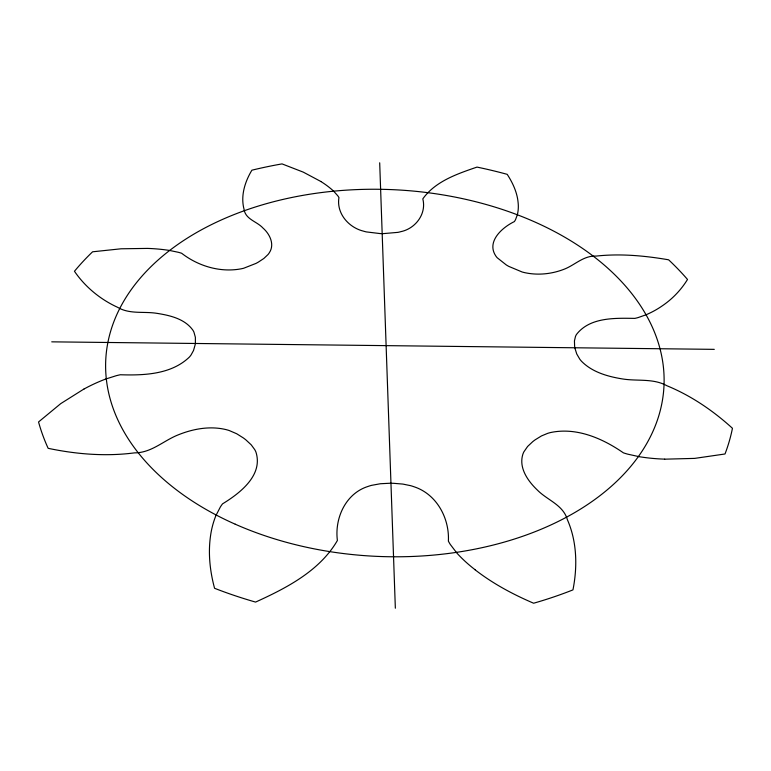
<?xml version="1.0" encoding="UTF-8"?>
<svg xmlns="http://www.w3.org/2000/svg" width="771" height="771" viewBox="0 0 771 771"><rect width="100%" height="100%" fill="white"/><g stroke="black" fill="none" stroke-linecap="round" stroke-linejoin="round"><path stroke-width="1.16" d="M216.198 515.038L220.39 506.923A58.972 43.831 -2.8 0 1 222.549 503.848C239.887 493.238 263.306 475.36 255.962 452.143A38.984 27.477 -4.5 0 0 254.719 449.599L251.23 444.848L245.872 439.865A83.345 59.203 -6.3 0 0 243.279 437.889L236.697 433.755L229.276 430.555A38.849 27.236 -4.7 0 0 225.816 429.553C209.182 425.592 191.651 429.11 176.164 435.711C162.276 441.822 150.605 452.924 134.549 452.866C105.781 456.625 76.454 454.273 48.149 448.317A351.528 232.379 2.6 0 1 38.55 421.959L60.745 403.618L84.106 388.912M106.311 378.85L116.228 375.708A55.107 36.777 -6.9 0 1 120.324 374.754C143.994 375.516 171.278 374.475 189.348 357.108A35.89 22.937 -5.1 0 0 191.054 354.968L193.531 350.477L195.082 345.032A75.491 47.763 -6.2 0 0 195.4 342.69L195.371 337.284L193.935 332.128A35.688 22.687 -5 0 0 192.779 330.036C184.722 318.837 170.131 315.455 157.255 313.392C143.936 311.156 129.692 314.558 117.52 307.272C100.317 299.389 85.157 286.918 74.459 271.276A351.528 232.379 2.6 0 1 92.587 251.799L121.066 248.792L147.531 248.407A124.883 77.938 -5.6 0 1 169.61 250.459L178.323 252.29A49.228 29.741 -4.3 0 1 181.628 253.254C198.108 266.014 219.802 272.626 240.523 268.934A32.71 19.458 -1.9 0 0 243.694 268.241L255.982 263.412A67.713 39.6 -2.4 0 0 258.497 262.015L263.817 258.497L267.99 254.565A32.565 19.323 -1.7 0 0 269.32 252.743C274.939 244.426 269.725 233.941 262.998 228.071C256.878 221.316 245.351 219.465 244.012 209.134C240.465 195.767 244.976 181.677 251.895 170.189A351.528 232.379 2.6 0 1 282.032 163.895L303.273 172.135L321.006 181.561M51.734 341.842L714.283 349.359M664.727 459.179L694.681 458.388L725.01 453.984A351.528 232.379 2.6 0 0 732.45 428.281C713.117 410.692 691.173 395.706 666.934 385.751C653.095 378.108 637.338 381.394 622.39 378.927C607.77 376.547 592.379 372.229 581.662 361.416A35.418 22.359 10 0 1 579.84 359.257L576.756 353.985L575.031 348.559A74.315 46.395 11 0 1 574.617 346.227L574.443 340.907L575.445 336.58A35.215 22.128 9.8 0 1 576.419 334.537C589.796 317.103 614.979 318.086 634.861 318.384A48.718 29.221 9.1 0 0 638.253 317.536L646.069 314.78A114.571 67.318 7.6 0 0 661.923 306.077C672.225 299.187 681.024 290.021 687.51 279.459A351.528 232.379 2.6 0 0 668.621 259.808C644.778 255.712 620.356 253.447 596.214 256.078C584.081 255.471 575.764 264.251 565.384 268.722C552.797 273.907 538.669 275.565 525.302 272.77A32.392 19.15 6.6 0 1 522.131 271.99L508.802 266.4A66.961 38.907 7 0 1 506.258 264.916L497.199 257.745A32.266 19.024 6.4 0 1 495.763 255.905C486.202 241.516 502.297 227.406 514.353 221.595A45.113 25.819 4.7 0 0 515.5 219.706L517.36 214.781A108.913 62.152 3 0 0 518.122 202.667C517.216 192.442 512.734 182.862 507.212 174.342A351.528 232.379 2.6 0 0 476.998 167.095C457.338 173.851 435.345 181.262 422.807 198.879C426.729 213.837 415.453 228.65 400.843 231.657A31.293 18.119 2.4 0 1 397.952 232.36L383.264 233.623A64.465 36.671 2.3 0 1 379.997 233.565L366.283 231.898A31.303 18.128 2.2 0 1 363.334 231.107C348.598 227.484 336.262 213.259 338.951 197.578A45.306 25.992 0 0 0 337.698 195.68L333.641 191.179A112.817 65.67 -1.6 0 0 320.967 181.58M638.436 456.519L627.613 454.129A54.558 36.006 12.1 0 1 623.392 452.837C602.565 438.391 576.679 427.134 550.918 432.464A38.521 26.657 10.3 0 0 547.583 433.389L541.464 435.933L535.161 439.817A82.536 57.719 12 0 0 532.694 441.687L527.615 446.467L523.875 451.854A38.666 26.908 10.2 0 0 522.825 454.36C518.575 467.997 528 481.152 537.406 490.105C547.42 500.283 563.196 504.812 567.437 519.818C577.026 541.743 577.546 566.675 572.959 589.882A351.528 232.379 2.6 0 1 533.628 603.221C512.917 594.364 492.871 583.618 475.052 569.769M456.355 552.393L450.303 544.461A58.779 43.359 8.9 0 1 448.385 541.136C449.551 518.247 436.714 494.25 414.2 486.819A39.976 29.558 3.6 0 0 410.529 485.653L402.876 484.082L393.624 483.311A85.899 65.092 3.5 0 0 389.615 483.263L380.363 483.745L371.506 485.364A39.986 29.577 3 0 0 367.912 486.482C345.553 493.556 334.498 518.363 337.39 540.49C319.753 570.916 286.542 588.003 255.577 602.084A351.528 232.379 2.6 0 1 214.569 588.283C209.963 571.224 207.997 553.25 210.56 535.691A144.534 109.424 1.4 0 1 216.131 515.018M379.689 162.787L395.35 608.213M84.145 388.941A138.645 96.732 -6.7 0 1 106.282 378.812M475.1 569.73A140.563 100.22 11.3 0 1 456.287 552.422M664.718 459.13A127.658 81.167 11.4 0 1 638.427 456.567M235.242 524.203A279.41 183.517 2.6 0 0 663.87 387.909A279.41 183.517 2.6 0 0 255.5 206.946A279.41 183.517 2.6 0 0 235.242 524.203"/></g></svg>
